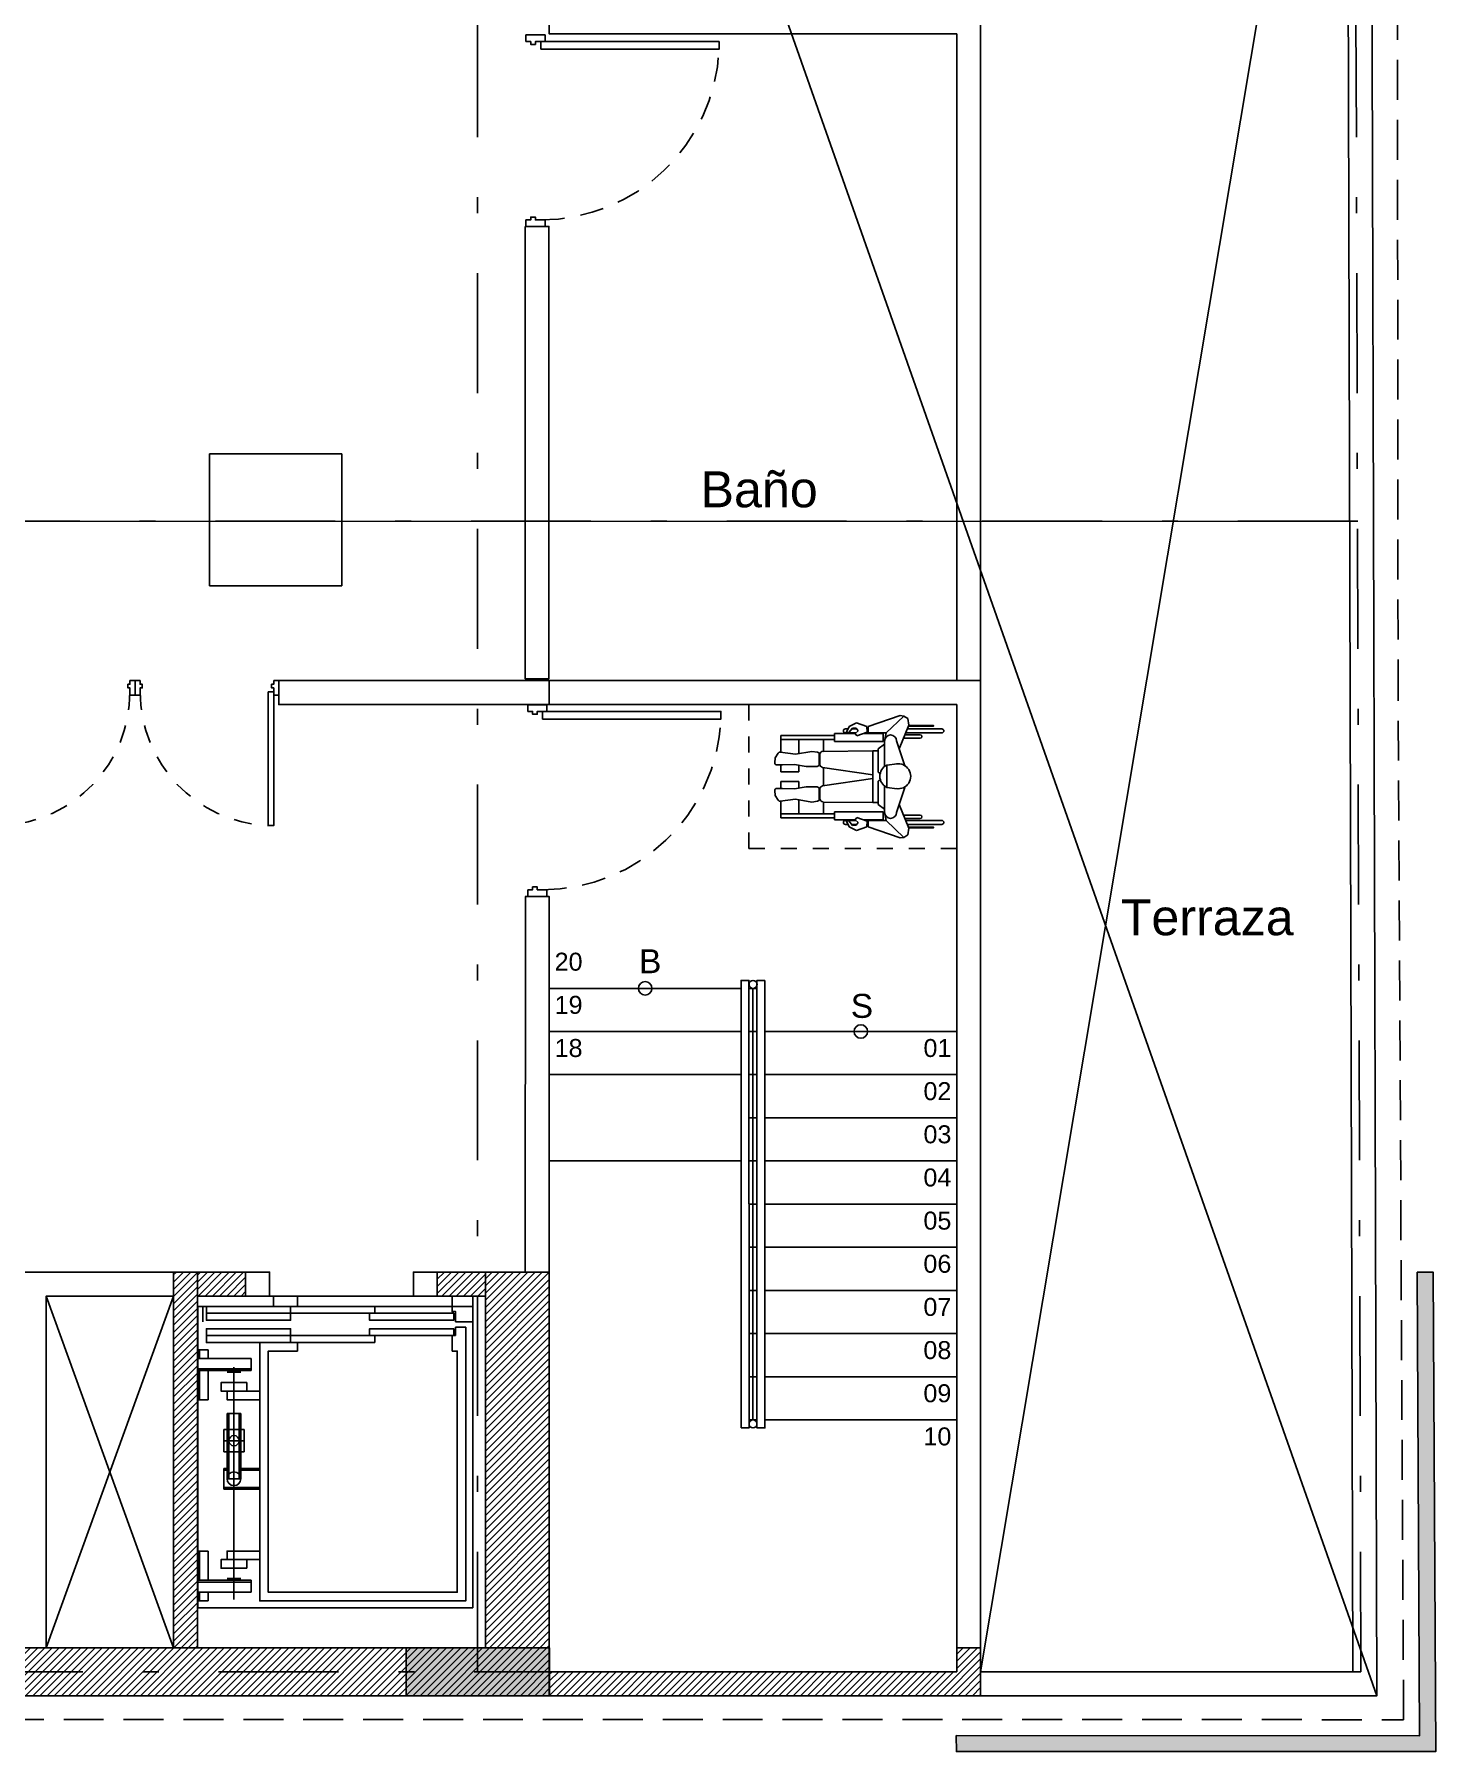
# Model space of a CAD drawing. Header units: millimetres. Extents: x -184 to 3387, y -15 to 1316.
# Drawn here: x 30.2 to 38.97, y 166.27 to 177.01 of the extents above; entities that cross this region are included whole.
import ezdxf

# ---------------------------------------------------------------- set-up
doc = ezdxf.new("R2010")
doc.units = ezdxf.units.MM
for name, pattern in [('XR EJES SUPERIORES$0$DASHDOT2', [0.5, 0.25, -0.125, 0, -0.125]), ('XR LINDERO N$0$A-100a LALA IRAPUATO nave equipo$0$HIDDEN', [0.375, 0.25, -0.125]), ('XR N3$0$XR PB$0$HIDDEN', [0.375, 0.25, -0.125]), ('XR N3$0$XR PLANTA TIPO DE OFICINAS$0$HIDDEN', [0.375, 0.25, -0.125]), ('XR N3$0$XR PLANTA TIPO DE OFICINAS$0$HIDDEN2', [0.1875, 0.125, -0.0625])]:
    doc.linetypes.add(name, pattern=pattern)
for name, color, linetype in [('00_ARQ', 8, 'Continuous'), ('Charola', 3, 'Continuous'), ('XR EJES SUPERIORES$0$A-EJES', 8, 'XR EJES SUPERIORES$0$DASHDOT2')]:
    doc.layers.add(name, color=color, linetype=linetype)
doc.styles.add('XR N3$0$Standard', font='arial.ttf')
doc.styles.add('XR N3$0$XR PB$0$Standard', font='arial.ttf')
doc.styles.add('XR N3$0$XR PB$0$XR PLANTA TIPO DE OFICINAS$0$TEXTO-ALB-100', font='arial.ttf', dxfattribs={"height": 0.15})
picture_1 = doc.add_image_def('image1.jpg', size_in_pixel=(360, 360))
pattern_1 = [(45, (8.036166, 181.506743), (-0.02245064, 0.02245064), [])]
pattern_2 = [(45, (8.03616, 181.266307), (-0.02245064, 0.02245064), [])]

# ---------------------------------------------------------------- blocks, each defined once
blk = doc.blocks.new('XR COLUMNAS SUPERIORES')
at = {"layer": '00_ARQ', "linetype": 'ByBlock'}
h = blk.add_hatch(color=256, dxfattribs=at)
h.dxf.hatch_style = 1
h.paths.add_polyline_path([(25.387, -14.89), (24.49, -14.89), (24.49, -14.59), (25.387, -14.59)])
blk.add_lwpolyline([(25.387, -14.89), (24.49, -14.89), (24.49, -14.59), (25.387, -14.59)], close=True, dxfattribs=at)
blk = doc.blocks.new('XR EJES SUPERIORES')
at = {"layer": 'XR EJES SUPERIORES$0$A-EJES', "color": 251, "linetype": 'XR EJES SUPERIORES$0$DASHDOT2', "ltscale": 3}
for p, q in [((24.938, -14.74), (24.938, 2.657)), ((30.467, -14.74), (30.415, 2.657)), ((30.447, -7.541), (-2.865, -7.548)), ((30.467, -14.74), (-2.88, -14.741))]:
    blk.add_line(p, q, dxfattribs=at)
blk = doc.blocks.new('XR N3$0$XR PLANTA TIPO DE OFICINAS$0$Puerta1.00')
at = {"linetype": 'Continuous'}
for points in [[(405.3652, 465.9533), (405.3652, 466.8833), (405.3252, 466.8833), (405.3252, 465.9533)], [(405.3252, 465.8758), (405.3252, 465.9008), (405.3402, 465.9008), (405.3402, 465.9258), (405.3252, 465.9258), (405.3252, 465.9758), (405.2902, 465.9758), (405.2902, 465.8758)], [(406.2552, 465.8758), (406.2552, 465.9008), (406.2402, 465.9008), (406.2402, 465.9258), (406.2552, 465.9258), (406.2552, 465.9758), (406.2902, 465.9758), (406.2902, 465.8758)]]:
    blk.add_lwpolyline(points, close=True, dxfattribs=at)
at = {"linetype": 'XR N3$0$XR PLANTA TIPO DE OFICINAS$0$HIDDEN2'}
blk.add_arc((405.3236, 465.9527), 0.9315, 0.03827, 87.44364, dxfattribs=at)
blk = doc.blocks.new('XR N3$0$XR PLANTA TIPO DE OFICINAS$0$Ascensore-150x170')
for p, q in [((5.6124, -0.0772), (5.6124, -0.1334)), ((5.4812, -0.1522), (5.5656, -0.1522)), ((5.6124, -0.1334), (5.5656, -0.1334)), ((5.5656, -0.1334), (5.5656, -0.1522)), ((5.4812, -0.9959), (5.5281, -0.9959)), ((4.7287, -1.3986), (4.7287, -1.2022)), ((4.7381, -1.3986), (4.7381, -1.2022)), ((4.8318, -1.3048), (4.8318, -1.2022)), ((4.8412, -1.3048), (4.8412, -1.2022)), ((4.1656, -1.5397), (4.1656, -1.249)), ((4.1656, -1.249), (4.2312, -1.249)), ((4.2218, -1.5397), (4.2218, -1.249)), ((4.2312, -1.5397), (4.2312, -1.249)), ((4.2406, -1.3798), (4.2406, -1.3048)), ((5.1412, -1.3048), (4.7849, -1.3048)), ((4.7849, -1.3798), (4.7849, -1.3048)), ((4.9316, -1.2861), (5.0535, -1.2861)), ((4.9316, -1.2861), (4.9316, -1.3986)), ((4.9926, -1.2861), (4.9926, -1.3986)), ((5.0535, -1.2861), (5.0535, -1.3986)), ((5.1412, -1.3423), (5.1412, -1.3048)), ((5.3662, -1.3798), (5.3662, -1.3048)), ((5.3756, -1.5397), (5.3756, -1.249)), ((5.4412, -1.249), (5.3756, -1.249)), ((5.3849, -1.5397), (5.3849, -1.249)), ((5.4412, -1.5397), (5.4412, -1.249)), ((4.127, -1.3423), (5.3943, -1.3423)), ((4.7287, -1.3986), (4.8412, -1.3986)), ((5.1412, -1.3142), (4.7849, -1.3142)), ((5.1412, -1.3704), (4.7849, -1.3704)), ((5.1412, -1.3798), (4.7849, -1.3798)), ((4.8318, -1.3986), (4.8318, -1.3798)), ((4.8412, -1.3986), (4.8412, -1.3798)), ((4.9316, -1.3986), (5.0535, -1.3986)), ((5.1412, -1.3423), (5.1412, -1.3798)), ((4.1187, -1.4834), (4.1187, -1.5397)), ((4.1656, -1.4834), (4.1187, -1.4834)), ((4.3906, -1.4834), (4.2312, -1.4834)), ((4.3906, -1.4834), (4.3906, -1.5397)), ((5.2162, -1.4834), (5.2162, -1.5397)), ((5.2162, -1.4834), (5.3756, -1.4834)), ((5.4412, -1.4834), (5.4881, -1.4834)), ((5.4881, -1.4834), (5.4881, -1.5397)), ((4.1656, -1.5303), (4.1187, -1.5303)), ((4.3906, -1.5303), (4.2312, -1.5303)), ((5.2162, -1.5303), (5.3756, -1.5303)), ((5.4412, -1.5303), (5.4881, -1.5303)), ((5.6406, -1.5115), (5.7249, -1.5115))]:
    blk.add_line(p, q)
for points in [[(4.0812, -0.0397), (4.0812, -1.5397), (5.7249, -1.5397), (5.7249, -0.0397)], [(5.5656, -0.1428), (5.5656, -0.6022), (5.6031, -0.6022), (5.6031, -0.1428)], [(5.6874, -0.1428), (5.6874, -0.6022), (5.6499, -0.6022), (5.6499, -0.1428)], [(5.5281, -0.574), (5.5281, -1.0334), (5.5656, -1.0334), (5.5656, -0.574)], [(5.7249, -0.574), (5.7249, -1.0334), (5.6874, -1.0334), (5.6874, -0.574)], [(5.7249, -0.9959), (5.7249, -1.1272), (5.7812, -1.1272), (5.7812, -0.9959)], [(5.5281, -1.0334), (5.5281, -1.4928), (5.5656, -1.4928), (5.5656, -1.0334)], [(5.5656, -1.0334), (5.5656, -1.4928), (5.6031, -1.4928), (5.6031, -1.0334)], [(5.6874, -1.0334), (5.6874, -1.4928), (5.6499, -1.4928), (5.6499, -1.0334)], [(5.7249, -1.0334), (5.7249, -1.4928), (5.6874, -1.4928), (5.6874, -1.0334)], [(4.3437, -1.2022), (4.3437, -1.3798), (4.3906, -1.3798), (4.3906, -1.2022)], [(5.2631, -1.2022), (5.2631, -1.3798), (5.2162, -1.3798), (5.2162, -1.2022)], [(4.2968, -1.272), (4.2968, -1.4126), (4.3437, -1.4126), (4.3437, -1.272)], [(5.3099, -1.272), (5.3099, -1.4126), (5.2631, -1.4126), (5.2631, -1.272)]]:
    blk.add_lwpolyline(points, close=True)
for points in [[(5.6124, -0.0772), (5.5281, -0.0772), (4.1187, -0.0772), (4.1187, -1.2022), (5.5281, -1.2022), (5.5281, -0.9959)], [(5.6406, -0.1334), (5.6968, -0.1334), (5.6968, -0.1522), (5.7812, -0.1522), (5.7812, -0.0397), (5.6406, -0.0397), (5.6406, -0.1334)], [(5.4812, -0.1522), (5.4812, -0.124), (4.1656, -0.124), (4.1656, -1.1553), (5.4812, -1.1553), (5.4812, -0.9959)]]:
    blk.add_lwpolyline(points)
for centre, radius in [((4.7849, -1.3423), 0.0375), ((4.9926, -1.3423), 0.0281)]:
    blk.add_circle(centre, radius)
blk = doc.blocks.new('XR N3$0$XR PB$0$XR PLANTA TIPO DE OFICINAS$0$XREF PLANTA BAJA$0$XREF SOTANO 1$0$sn_dis_pl')
at = {"linetype": 'Continuous'}
for p, q in [((-0.544, 1.021), (-0.52, 1.021)), ((-0.544, 0.684), (-0.544, 1.021)), ((-0.52, 1.021), (-0.439, 1.021)), ((-0.52, 0.684), (-0.52, 1.021)), ((-0.428, 0.929), (-0.44, 1.024)), ((-0.434, 1.036), (-0.405, 1.055)), ((-0.405, 1.055), (-0.374, 1.058)), ((-0.36, 1.01), (-0.362, 0.935)), ((-0.36, 1.046), (-0.36, 1.01)), ((-0.36, 1.021), (-0.317, 1.021)), ((-0.317, 1.021), (-0.317, 0.907)), ((-0.256, 1.021), (-0.256, 0.907)), ((-0.213, 1.021), (-0.256, 1.021)), ((-0.213, 1.046), (-0.213, 1.01)), ((-0.213, 1.01), (-0.211, 0.935)), ((-0.168, 1.055), (-0.199, 1.058)), ((-0.139, 1.036), (-0.168, 1.055)), ((-0.145, 0.929), (-0.133, 1.024)), ((-0.053, 1.021), (-0.134, 1.021)), ((-0.029, 1.021), (-0.053, 1.021)), ((-0.053, 0.684), (-0.053, 1.021)), ((-0.029, 0.684), (-0.029, 1.021)), ((-0.433, 0.907), (-0.52, 0.907)), ((-0.445, 0.826), (-0.428, 0.929)), ((-0.362, 0.935), (-0.35, 0.862)), ((-0.317, 0.907), (-0.355, 0.907)), ((-0.35, 0.862), (-0.351, 0.792)), ((-0.256, 0.907), (-0.218, 0.907)), ((-0.211, 0.935), (-0.223, 0.862)), ((-0.223, 0.862), (-0.222, 0.792)), ((-0.128, 0.826), (-0.145, 0.929)), ((-0.14, 0.907), (-0.053, 0.907)), ((-0.52, 0.752), (-0.445, 0.752)), ((-0.448, 0.444), (-0.445, 0.755)), ((-0.44, 0.791), (-0.445, 0.826)), ((-0.364, 0.78), (-0.428, 0.78)), ((-0.425, 0.775), (-0.365, 0.776)), ((-0.351, 0.792), (-0.352, 0.788)), ((-0.344, 0.759), (-0.297, 0.444)), ((-0.343, 0.752), (-0.23, 0.752)), ((-0.229, 0.759), (-0.276, 0.444)), ((-0.222, 0.792), (-0.221, 0.788)), ((-0.209, 0.78), (-0.145, 0.78)), ((-0.148, 0.775), (-0.208, 0.776)), ((-0.133, 0.791), (-0.128, 0.826)), ((-0.125, 0.444), (-0.128, 0.755)), ((-0.128, 0.752), (-0.053, 0.752)), ((-0.557, 0.684), (-0.557, 0.554)), ((-0.557, 0.684), (-0.507, 0.684)), ((-0.507, 0.38), (-0.507, 0.684)), ((-0.016, 0.684), (-0.066, 0.684)), ((-0.066, 0.38), (-0.066, 0.684)), ((-0.016, 0.684), (-0.016, 0.554)), ((-0.624, 0.546), (-0.601, 0.592)), ((-0.601, 0.482), (-0.624, 0.546)), ((-0.601, 0.592), (-0.564, 0.608)), ((-0.562, 0.594), (-0.591, 0.572)), ((-0.591, 0.572), (-0.59, 0.548)), ((-0.59, 0.548), (-0.573, 0.535)), ((-0.585, 0.599), (-0.585, 0.616)), ((-0.585, 0.545), (-0.585, 0.576)), ((-0.573, 0.535), (-0.556, 0.555)), ((-0.564, 0.608), (-0.562, 0.594)), ((-0.542, 0.545), (-0.564, 0.48)), ((-0.561, 0.549), (-0.561, 0.616)), ((-0.556, 0.555), (-0.542, 0.545)), ((-0.017, 0.555), (-0.031, 0.545)), ((-0.031, 0.545), (-0.009, 0.48)), ((0, 0.535), (-0.017, 0.555)), ((-0.012, 0.549), (-0.012, 0.616)), ((-0.009, 0.608), (-0.011, 0.594)), ((-0.011, 0.594), (0.018, 0.572)), ((0.027, 0.592), (-0.009, 0.608)), ((0.017, 0.548), (0, 0.535)), ((0.012, 0.599), (0.012, 0.616)), ((0.012, 0.545), (0.012, 0.576)), ((0.018, 0.572), (0.017, 0.548)), ((0.051, 0.546), (0.027, 0.592)), ((0.028, 0.482), (0.051, 0.546)), ((-0.67, 0.273), (-0.601, 0.474)), ((-0.564, 0.48), (-0.601, 0.482)), ((-0.601, 0.474), (-0.561, 0.473)), ((-0.561, 0.36), (-0.561, 0.488)), ((-0.557, 0.5), (-0.557, 0.38)), ((-0.448, 0.444), (-0.448, 0.41)), ((-0.448, 0.444), (-0.125, 0.444)), ((-0.125, 0.444), (-0.125, 0.41)), ((-0.016, 0.5), (-0.016, 0.38)), ((-0.012, 0.36), (-0.012, 0.488)), ((0.028, 0.474), (-0.012, 0.473)), ((-0.009, 0.48), (0.028, 0.482)), ((0.097, 0.273), (0.028, 0.474)), ((-0.666, 0.251), (-0.561, 0.36)), ((-0.561, 0.36), (-0.529, 0.366)), ((-0.507, 0.38), (-0.557, 0.38)), ((-0.51, 0.371), (-0.35, 0.371)), ((-0.461, 0.41), (-0.489, 0.371)), ((-0.461, 0.41), (-0.314, 0.41)), ((-0.359, 0.356), (-0.367, 0.291)), ((-0.359, 0.356), (-0.218, 0.356)), ((-0.307, 0.398), (-0.314, 0.41)), ((-0.266, 0.398), (-0.259, 0.41)), ((-0.112, 0.41), (-0.259, 0.41)), ((-0.063, 0.371), (-0.223, 0.371)), ((-0.218, 0.356), (-0.211, 0.291)), ((-0.112, 0.41), (-0.084, 0.371)), ((-0.066, 0.38), (-0.016, 0.38)), ((-0.012, 0.36), (-0.044, 0.366)), ((0.093, 0.251), (-0.012, 0.36)), ((-0.666, 0.251), (-0.67, 0.273)), ((-0.651, 0.225), (-0.666, 0.251)), ((-0.609, 0.218), (-0.651, 0.225)), ((-0.461, 0.28), (-0.609, 0.218)), ((-0.607, 0.218), (-0.607, 0.065)), ((-0.602, 0.22), (-0.602, 0.065)), ((-0.585, 0.012), (-0.585, 0.228)), ((-0.561, 0.012), (-0.561, 0.238)), ((-0.549, 0.243), (-0.549, 0.148)), ((-0.527, 0.252), (-0.527, 0.148)), ((-0.51, 0.296), (-0.354, 0.244)), ((-0.063, 0.296), (-0.219, 0.244)), ((-0.112, 0.28), (0.036, 0.218)), ((-0.046, 0.252), (-0.046, 0.148)), ((-0.024, 0.243), (-0.024, 0.148)), ((-0.012, 0.012), (-0.012, 0.238)), ((0.012, 0.012), (0.012, 0.228)), ((0.029, 0.22), (0.029, 0.065)), ((0.033, 0.218), (0.033, 0.065)), ((0.036, 0.218), (0.078, 0.225)), ((0.078, 0.225), (0.093, 0.251)), ((0.093, 0.251), (0.097, 0.273))]:
    blk.add_line(p, q, dxfattribs=at)
for centre, radius, start, end in [((-0.428, 1.026), 0.0123, 121.7078, 187.2641), ((-0.372, 1.046), 0.0123, 0.7644, 95.9609), ((-0.201, 1.046), 0.0123, 84.0391, 179.2356), ((-0.145, 1.026), 0.0123, 352.7359, 58.2922), ((-0.425, 0.755), 0.0204, 91.0603, 179.4667), ((-0.428, 0.792), 0.0123, 187.318, 270), ((-0.365, 0.756), 0.0204, 8.521, 91.0603), ((-0.364, 0.792), 0.0123, 270, 341.0652), ((-0.208, 0.756), 0.0204, 88.9397, 171.479), ((-0.209, 0.792), 0.0123, 198.9348, 270), ((-0.149, 0.755), 0.0204, 0.5333, 88.9397), ((-0.145, 0.792), 0.0123, 270, 352.682), ((-0.573, 0.616), 0.0123, 0, 180), ((0, 0.616), 0.0123, 0, 180), ((-0.51, 0.333), 0.0374, 90, 270), ((-0.289, 0.322), 0.0782, 25.8604, 154.1396), ((-0.063, 0.333), 0.0374, 270, 90), ((-0.289, 0.285), 0.0782, 171.4259, 8.5741), ((-0.538, 0.148), 0.011, 180, 360), ((-0.035, 0.148), 0.011, 180, 0), ((-0.604, 0.065), 0.00204, 180, 0), ((-0.573, 0.012), 0.0123, 180, 0), ((0, 0.012), 0.0123, 180, 0), ((0.031, 0.065), 0.00204, 180, 0)]:
    blk.add_arc(centre, radius, start, end, dxfattribs=at)

msp = doc.modelspace()

# ---------------------------------------------------------------- hatches: boundary and pattern name
at = {"layer": '00_ARQ', "ltscale": 2}
h = msp.add_hatch(dxfattribs=at)
h.set_pattern_fill('LINE', color=8, scale=0.01, angle=45, style=0)
h.set_pattern_definition(pattern_1)
h.paths.add_polyline_path([(31.22074, 166.91677), (31.22074, 169.26678), (31.07073, 169.26678), (31.07074, 166.91677)])
h = msp.add_hatch(dxfattribs=at)
h.set_pattern_fill('LINE', color=8, scale=0.01, angle=45, style=0)
h.set_pattern_definition(pattern_2)
h.paths.add_polyline_path([(31.52176, 169.11678), (31.22074, 169.11678), (31.22074, 169.26678), (31.52176, 169.26678)])
h = msp.add_hatch(dxfattribs=at)
h.set_pattern_fill('LINE', color=8, scale=0.01, angle=45, style=0)
h.set_pattern_definition(pattern_2)
h.paths.add_polyline_path([(32.72176, 169.11678), (33.02275, 169.11678), (33.02275, 169.26678), (32.72176, 169.26678)])
h = msp.add_hatch(dxfattribs=at)
h.set_pattern_fill('LINE', color=8, scale=0.01, angle=45, style=0)
h.set_pattern_definition(pattern_1)
h.paths.add_polyline_path([(33.42279, 169.26677), (33.42279, 166.91677), (33.02279, 166.91677), (33.02279, 169.26678)])
at = {"layer": '00_ARQ'}
msp.add_hatch(color=256, dxfattribs=at).paths.add_polyline_path([(38.85506, 169.26676), (38.87056, 166.36676), (35.97051, 166.36721), (35.97105, 166.26721), (38.97109, 166.26674), (38.95506, 169.26675)])
h = msp.add_hatch(dxfattribs=at)
h.set_pattern_fill('ANSI31', color=8, scale=0.01)
h.set_pattern_definition(pattern_1)
h.paths.add_polyline_path([(33.42279, 166.91677), (12.81279, 166.91677), (12.81279, 166.61677), (33.42279, 166.61677)])
at = {"layer": '00_ARQ', "ltscale": 2}
h = msp.add_hatch(dxfattribs=at)
h.set_pattern_fill('LINE', color=8, scale=0.01, angle=45, style=0)
h.set_pattern_definition(pattern_1)
h.paths.add_polyline_path([(33.42279, 166.76678), (35.97279, 166.76677), (35.97279, 166.91677), (36.12279, 166.91677), (36.12279, 166.61677), (33.42279, 166.61677)])

# ---------------------------------------------------------------- linework, layer by layer
at = {"layer": '00_ARQ', "linetype": 'Continuous'}
for p, q in [((33.42279, 181.31378), (38.60376, 166.61677)), ((36.12279, 166.76678), (38.56166, 181.31377))]:
    msp.add_line(p, q, dxfattribs=at)
at = {"layer": '00_ARQ'}
for p, q in [((33.42279, 171.04212), (34.62279, 171.04214)), ((34.67279, 171.04214), (34.72279, 171.04214)), ((34.69778, 171.04219), (34.69785, 168.34216)), ((33.42279, 170.77214), (34.6228, 170.77216)), ((34.6728, 170.77216), (34.7228, 170.77216)), ((34.7728, 170.77216), (35.97299, 170.77219)), ((33.4228, 170.50216), (34.62281, 170.50218)), ((34.67281, 170.50218), (34.72281, 170.50218)), ((34.77281, 170.50218), (35.97299, 170.50221)), ((34.67281, 170.2322), (34.72281, 170.23221)), ((34.77281, 170.23221), (35.973, 170.23223)), ((33.42281, 169.96218), (34.62282, 169.96221)), ((34.67282, 169.96221), (34.72282, 169.96221)), ((34.77282, 169.96221), (35.97301, 169.96223)), ((34.67283, 169.69221), (34.72283, 169.69221)), ((34.77283, 169.69221), (35.97301, 169.69223)), ((34.67283, 169.42221), (34.72283, 169.42221)), ((34.77283, 169.42221), (35.97266, 169.42223)), ((34.67284, 169.15221), (34.72284, 169.15221)), ((34.77284, 169.15221), (35.97266, 169.15223)), ((34.67285, 168.88221), (34.72285, 168.88221)), ((35.97267, 168.88223), (34.77285, 168.88221)), ((34.67285, 168.61215), (34.72285, 168.61216)), ((34.77286, 168.61215), (35.97268, 168.61218)), ((34.67286, 168.34215), (34.72286, 168.34216)), ((34.67286, 168.34215), (34.72286, 168.34215)), ((34.77286, 168.34221), (35.97268, 168.34223))]:
    msp.add_line(p, q, dxfattribs=at)
at = {"layer": '00_ARQ', "ltscale": 0.8}
for p, q in [((31.07074, 166.91677), (30.27425, 169.11678)), ((30.27425, 166.91677), (31.07074, 169.11678))]:
    msp.add_line(p, q, dxfattribs=at)
at = {"layer": '00_ARQ', "linetype": 'XR N3$0$XR PLANTA TIPO DE OFICINAS$0$HIDDEN', "ltscale": 0.5}
msp.add_line((33.02276, 169.11678), (31.22074, 169.11678), dxfattribs=at)
at = {"layer": '00_ARQ', "ltscale": 2}
msp.add_line((31.22074, 169.11678), (33.02276, 169.11678), dxfattribs=at)
at = {"layer": '00_ARQ', "linetype": 'XR LINDERO N$0$A-100a LALA IRAPUATO nave equipo$0$HIDDEN'}
msp.add_lwpolyline([(8.00532, 166.46677), (14.80112, 166.46822), (27.75807, 166.46848), (38.77002, 166.46677), (38.7359, 172.85053), (38.72706, 181.46377), (27.34117, 181.47134), (18.06844, 181.47517), (10.57923, 181.47798), (8.03617, 181.50674), (8.00532, 166.46677)], dxfattribs=at)
at = {"layer": '00_ARQ', "ltscale": 2}
for points in [[(36.12279, 166.76677), (38.45333, 166.76677), (38.41209, 181.16377), (33.42279, 181.16377), (33.42279, 181.31377), (38.56166, 181.31377), (38.60376, 166.61677), (36.12279, 166.61677)], [(33.42279, 177.17875), (36.1228, 177.17875), (36.12279, 172.96721), (35.97279, 172.96721), (35.9728, 177.01378), (33.42279, 177.01378)], [(33.42279, 172.81721), (31.72963, 172.81721), (31.72963, 172.96721), (33.42279, 172.96721)], [(33.42279, 172.96721), (36.1228, 172.96721), (36.12279, 166.91677), (35.97279, 166.91677), (35.9728, 172.81721), (33.42279, 172.81721)], [(33.42279, 169.26677), (33.27278, 169.26677), (33.27279, 171.61677), (33.27279, 171.61677), (33.27278, 171.61677), (33.42279, 171.61677)], [(30.12438, 166.91677), (30.12438, 169.11678), (29.77964, 169.11678), (29.77964, 169.89922), (30.12438, 169.89922), (30.12438, 169.79922), (29.87963, 169.79922), (29.87964, 169.26677), (31.07073, 169.26678), (31.07073, 169.26678), (31.07074, 169.26678), (31.07074, 169.11678), (30.27425, 169.11678), (30.27425, 166.91677)], [(31.52176, 169.11678), (31.22074, 169.11678), (31.22074, 169.26678), (31.52176, 169.26678)], [(31.52176, 169.26678), (31.67176, 169.26678), (31.67176, 169.11678), (31.52176, 169.11678)], [(32.72176, 169.26678), (32.57176, 169.26678), (32.57176, 169.11678), (32.72176, 169.11678)], [(32.72176, 169.11678), (33.02275, 169.11678), (33.02275, 169.26678), (32.72176, 169.26678)]]:
    msp.add_lwpolyline(points, close=True, dxfattribs=at)
at = {"layer": '00_ARQ', "linetype": 'Continuous'}
msp.add_lwpolyline([(33.27079, 175.80948), (33.2708, 172.97875), (33.4208, 172.97875), (33.42079, 175.80948)], close=True, dxfattribs=at)
at = {"layer": '00_ARQ', "linetype": 'XR N3$0$XR PB$0$HIDDEN', "ltscale": 0.25}
msp.add_lwpolyline([(34.6728, 172.81721), (34.6728, 171.91721), (35.9728, 171.91721), (35.9728, 171.91721)], dxfattribs=at)
at = {"layer": '00_ARQ', "linetype": 'Continuous'}
for points in [[(34.62287, 168.29215), (34.67286, 168.29215), (34.67279, 171.09217), (34.62279, 171.09217), (34.62288, 168.29215)], [(34.77279, 171.09217), (34.77286, 168.29216), (34.72287, 168.29215), (34.72279, 171.09217), (34.77279, 171.09217)]]:
    msp.add_lwpolyline(points, dxfattribs=at)
at = {"layer": '00_ARQ'}
for points in [[(31.22074, 166.91677), (31.22074, 169.26678), (31.07073, 169.26678), (31.07074, 166.91677)], [(38.85506, 169.26676), (38.87056, 166.36676), (35.97051, 166.36721), (35.97105, 166.26721), (38.97109, 166.26674), (38.95506, 169.26675)], [(33.42279, 166.91677), (12.81279, 166.91677), (12.81279, 166.61677), (33.42279, 166.61677)], [(33.42279, 166.76678), (35.97279, 166.76677), (35.97279, 166.91677), (36.12279, 166.91677), (36.12279, 166.61677), (33.42279, 166.61677)]]:
    msp.add_lwpolyline(points, close=True, dxfattribs=at)
for points in [[(33.42279, 169.26677), (33.42279, 166.91677), (33.02279, 166.91677), (33.02279, 169.26678), (33.42279, 169.26677)], [(35.97105, 166.26721), (38.97109, 166.26674), (38.95506, 169.26675)]]:
    msp.add_lwpolyline(points, dxfattribs=at)
for centre in [(34.02279, 171.04213), (35.37289, 170.77218)]:
    msp.add_circle(centre, 0.04233, dxfattribs=at)
at = {"layer": '00_ARQ', "linetype": 'Continuous'}
for centre in [(34.69792, 171.06719), (34.69787, 168.31715)]:
    msp.add_circle(centre, 0.025, dxfattribs=at)
at = {"layer": 'Charola', "color": 6, "ltscale": 0.3}
msp.add_line((8.30624, 173.95959), (38.48271, 173.96537), dxfattribs=at)

# ---------------------------------------------------------------- block references
at = {"layer": '00_ARQ'}
for name in ['XR EJES SUPERIORES', 'XR COLUMNAS SUPERIORES']:
    msp.add_blockref(name, (8.03617, 181.50674), dxfattribs=at)
at = {"layer": '00_ARQ', "color": 4, "xscale": 1.20000000000033, "yscale": 1.20000000000033, "zscale": 1.20000000000033, "rotation": 270}
for p in [(-525.77457, 663.35581), (-525.76322, 659.16499)]:
    msp.add_blockref('XR N3$0$XR PLANTA TIPO DE OFICINAS$0$Puerta1.00', p, dxfattribs=at)
at = {"layer": '00_ARQ', "linetype": 'Continuous', "extrusion": (0, 0, -1), "rotation": 180}
for p, xscale, yscale, zscale in [((334.83156, 592.25549), 0.9000000533275636, 0.9000000533275636, -0.9000000533275637), ((-396.49082, 592.25549), -0.9000000533275667, 0.900000053327564, -0.9000000533275667)]:
    msp.add_blockref('XR N3$0$XR PLANTA TIPO DE OFICINAS$0$Puerta1.00', p, dxfattribs=dict(at, xscale=xscale, yscale=yscale, zscale=zscale))
at = {"layer": '00_ARQ', "xscale": -1, "rotation": 90.00000169599183}
msp.add_blockref('XR N3$0$XR PB$0$XR PLANTA TIPO DE OFICINAS$0$XREF PLANTA BAJA$0$XREF SOTANO 1$0$sn_dis_pl', (35.89212, 172.07995), dxfattribs=at)
at = {"layer": '00_ARQ', "ltscale": 3, "extrusion": (0, 0, -1), "xscale": 1.147058759205947, "yscale": 1.147058759205947, "zscale": -1.147058759205947, "rotation": 90}
msp.add_blockref('XR N3$0$XR PLANTA TIPO DE OFICINAS$0$Ascensore-150x170', (-32.98884, 162.48543), dxfattribs=at)

# ---------------------------------------------------------------- texts
at = {"layer": '00_ARQ'}
for s, width, insert, char_height, attachment_point, style in [('Baño', 2.3520816, (34.73622, 174.16269), 0.225, 5, 'XR N3$0$Standard'), ('Terraza', 2.3520816, (37.5411, 171.48536), 0.225, 5, 'XR N3$0$Standard'), ('20', 0.214116, (33.45615, 171.2652), 0.1125, 1, 'XR N3$0$XR PB$0$Standard'), ('19', 0.214116, (33.45618, 170.99522), 0.1125, 1, 'XR N3$0$XR PB$0$Standard'), ('18', 0.214116, (33.45617, 170.72524), 0.1125, 1, 'XR N3$0$XR PB$0$Standard'), ('01', 0.214116, (35.76495, 170.72525), 0.1125, 1, 'XR N3$0$XR PB$0$Standard'), ('02', 0.214116, (35.76495, 170.45527), 0.1125, 1, 'XR N3$0$XR PB$0$Standard'), ('03', 0.214116, (35.76495, 170.18529), 0.1125, 1, 'XR N3$0$XR PB$0$Standard'), ('04', 0.214116, (35.76475, 169.91529), 0.1125, 1, 'XR N3$0$XR PB$0$Standard'), ('05', 0.214116, (35.76475, 169.64529), 0.1125, 1, 'XR N3$0$XR PB$0$Standard'), ('06', 0.214116, (35.76461, 169.37529), 0.1125, 1, 'XR N3$0$XR PB$0$Standard'), ('07', 0.214116, (35.76462, 169.10529), 0.1125, 1, 'XR N3$0$XR PB$0$Standard'), ('08', 0.214116, (35.76462, 168.83529), 0.1125, 1, 'XR N3$0$XR PB$0$Standard'), ('09', 0.214116, (35.76463, 168.56524), 0.1125, 1, 'XR N3$0$XR PB$0$Standard'), ('10', 0.214116, (35.76464, 168.29529), 0.1125, 1, 'XR N3$0$XR PB$0$Standard')]:
    msp.add_mtext_dynamic_manual_height_columns(s, width=width, gutter_width=12.5, heights=[0], dxfattribs=dict(at, insert=insert, char_height=char_height, attachment_point=attachment_point, style=style))
at = {"layer": '00_ARQ', "char_height": 0.15, "width": 0.5883294, "attachment_point": 7, "rotation": 0.000713, "style": 'XR N3$0$XR PB$0$XR PLANTA TIPO DE OFICINAS$0$TEXTO-ALB-100'}
for s, insert in [('B', (33.98463, 171.13683)), ('S', (35.30992, 170.85546))]:
    msp.add_mtext(s, dxfattribs=dict(at, insert=insert))

# ---------------------------------------------------------------- pictures from other files: only their frames are drawn
at = {"layer": 'Charola', "color": 6, "ltscale": 0.3}
image = msp.add_image(picture_1, insert=(31.29651, 173.56023), size_in_units=(0.82696, 0.82696), dxfattribs=at)
image.dxf.flags = 7

doc.saveas('drawing.dxf')
